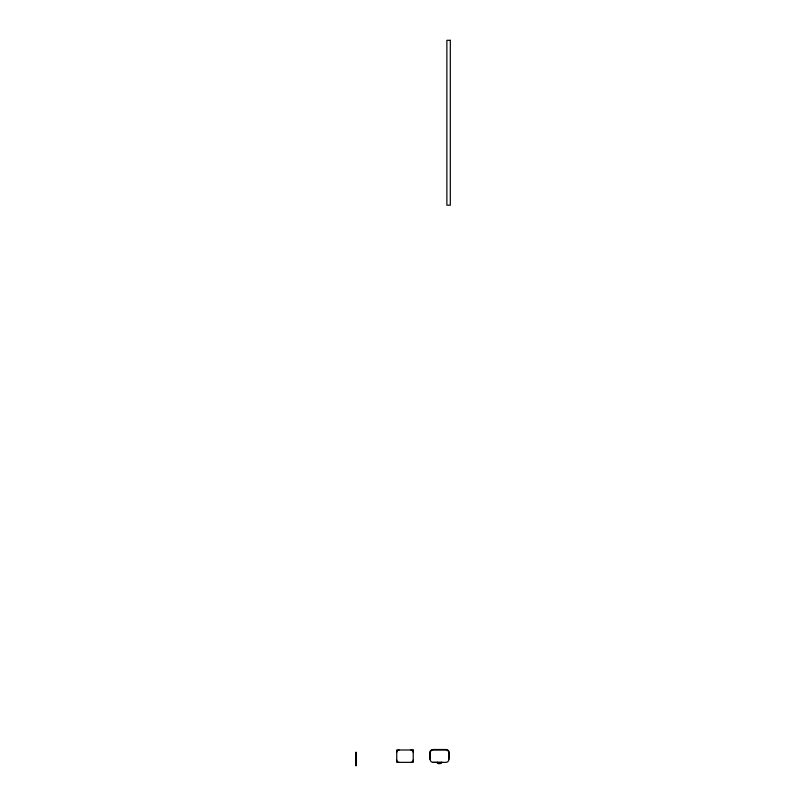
<?xml version="1.0" encoding="UTF-8"?>
<svg xmlns="http://www.w3.org/2000/svg" width="806" height="806" viewBox="0 0 806 806"><rect width="100%" height="100%" fill="white"/><g stroke="black" fill="none" stroke-linecap="round" stroke-linejoin="round"><path stroke-width="1.21" d="M355.688 758.527L356.423 758.527M448.841 759.443L448.841 752.905A2.912 2.912 0 0 0 445.93 749.993L433.094 749.993A2.912 2.912 0 0 0 430.182 752.905L430.182 759.443A2.912 2.912 0 0 0 433.094 762.355L445.93 762.355A2.912 2.912 0 0 0 448.841 759.443L449.315 752.905A3.395 3.395 0 0 0 445.93 749.509L433.094 749.509A3.395 3.395 0 0 0 429.699 752.905L429.699 759.131M442.524 762.446L433.094 762.355M441.335 762.355C441.91 764.189 436.651 764.159 437.174 762.355M441.174 762.355L441.174 762.929L437.346 762.929L437.346 762.355M356.423 752.29L356.423 765.7L355.688 765.7L355.688 752.29M396.743 752.31A2.317 2.317 0 0 1 399.061 749.993M413.226 760.038A2.317 2.317 0 0 1 410.909 762.355M410.909 749.993A2.317 2.317 0 0 1 413.226 752.31M399.061 762.355A2.317 2.317 0 0 1 396.743 760.038M450.312 40.3L446.877 40.3L446.877 205.198L450.312 205.198L450.312 40.3M413.226 749.993L396.743 749.993L396.743 762.355L413.226 762.355L413.226 749.993"/></g></svg>
